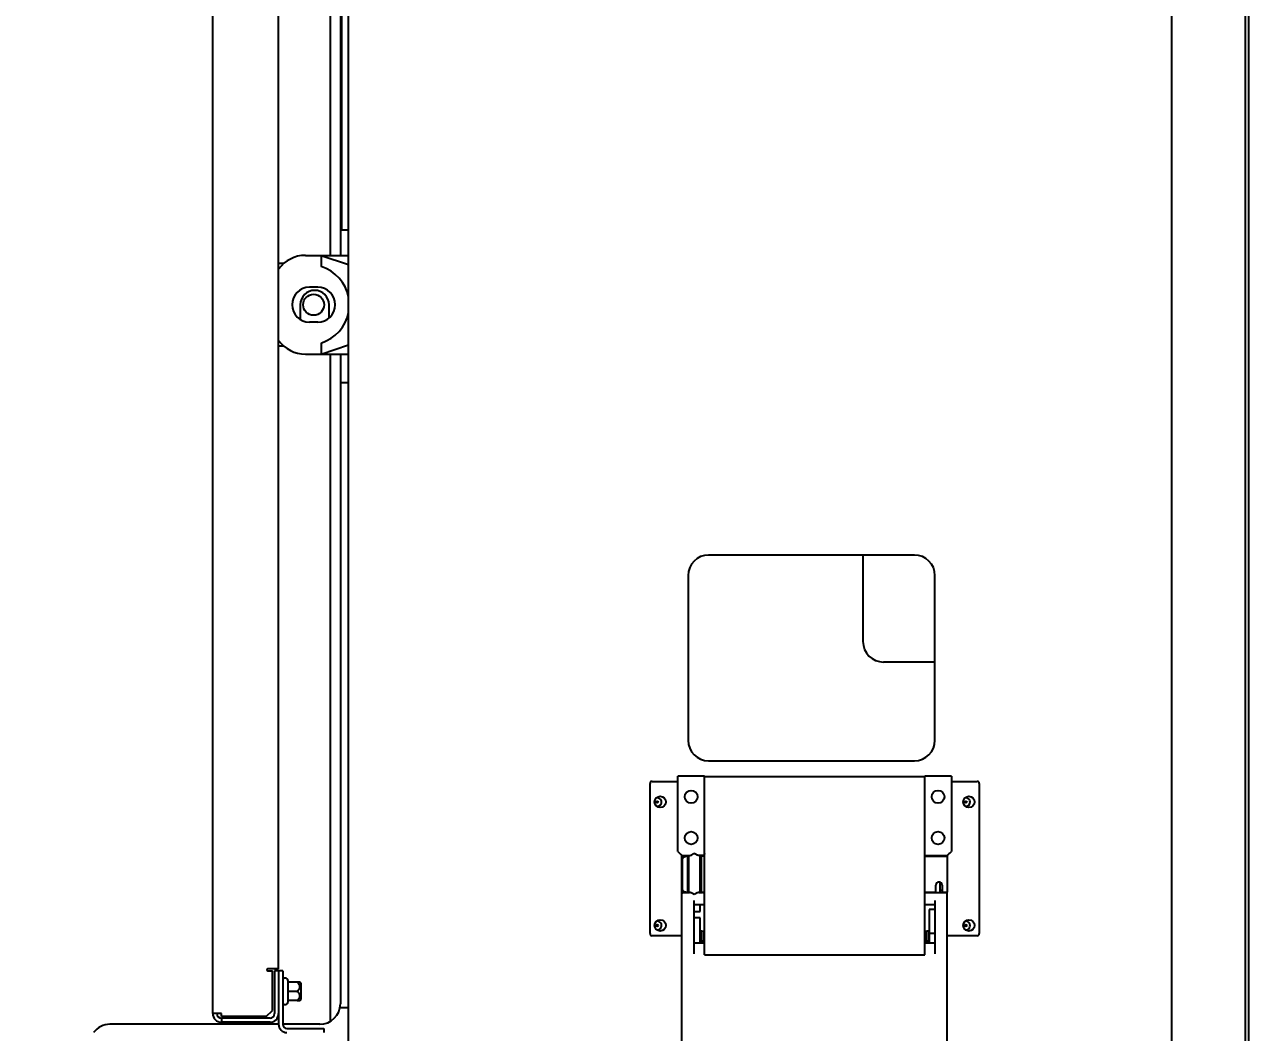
# Model space of a CAD drawing. Header units: inches. Extents: x -347369 to -260369, y 119522 to 149869.
# Drawn here: x -283444 to -282849, y 137575 to 138064 of the extents above; entities that cross this region are included whole.
import ezdxf

# ---------------------------------------------------------------- set-up
doc = ezdxf.new("R2010")
doc.units = ezdxf.units.IN
doc.header["$LTSCALE"] = 300
doc.layers.add('MACCHINA', color=40, linetype='Continuous')
doc.layers.add('QUOTE', color=7, linetype='Continuous')
doc.styles.get("Standard").update_dxf_attribs({"font": 'romans.shx'})
doc.dimstyles.new('sc1a100', dxfattribs={"dimscale": 100, "dimtxt": 3, "dimasz": 3, "dimexe": 0, "dimexo": 0, "dimgap": 1, "dimtad": 1, "dimzin": 12, "dimdsep": 46, "dimtxsty": 'Standard', "dimblk": 'CLOSEDBLANK', "dimcen": 1, "dimclrd": 253, "dimclre": 253, "dimclrt": 2, "dimadec": 0, "dimazin": 3, "dimtfac": 1, "dimtmove": 0, "dimatfit": 1, "dimldrblk": 'CLOSEDBLANK', "dimfxl": 1, "dimtolj": 1, "dimtzin": 0, "dimarcsym": 0})

# ---------------------------------------------------------------- blocks, each defined once
blk = doc.blocks.new('_ClosedBlank')
at = {"color": 0, "linetype": 'ByBlock', "lineweight": -2}
for p, q in [((-1, 0.1667), (0, 0)), ((-1, 0.1667), (-1, -0.1667)), ((0, 0), (-1, -0.1667))]:
    blk.add_line(p, q, dxfattribs=at)
blk = doc.blocks.new('*D37')
at = {"layer": 'Defpoints', "color": 0, "transparency": 16777216}
for p in [(-285230.17, 140399.66), (-286220.12, 139989.61), (-283462.4, 137231.89), (-285230.17, 136499.66), (-284473.38, 136175.3)]:
    blk.add_point(p, dxfattribs=at)
at = {"layer": 'QUOTE', "color": 253, "lineweight": -2, "transparency": 16777216}
for p, q in [((-283462.4, 137231.89), (-283162.59, 136932.08)), ((-285230.17, 136499.66), (-285230.17, 136075.67))]:
    blk.add_line(p, q, dxfattribs=at)
blk.add_arc((-285230.17, 138999.66), 2923.99, 275.8811, 309.1189, dxfattribs=at)
at = {"layer": 'QUOTE', "color": 253, "lineweight": -2, "transparency": 16777216, "xscale": 300, "yscale": 300, "zscale": 300}
for p, rotation in [((-283162.59, 136932.08), 42.0594481817856), ((-285230.17, 136075.67), 182.9405518182139)]:
    blk.add_blockref('_ClosedBlank', p, dxfattribs=dict(at, rotation=rotation))
at = {"layer": 'QUOTE', "color": 2, "transparency": 16777216, "insert": (-284206.88, 136529.21), "char_height": 300, "attachment_point": 5, "rotation": 22.5}
blk.add_mtext('\\A1;45°', dxfattribs=at)
blk = doc.blocks.new('A$C27be3406')
at = {"layer": 'MACCHINA'}
for p, q in [((-1022, -1415.8), (-1022, 380.5)), ((-990, -1394), (-990, 380.5)), ((-956, -1866.5), (-956, 380.5)), ((-556, 158), (-556, -1702)), ((-520, -1702), (-520, 158)), ((-518.6, 158), (-518.6, -1702)), ((-965, 56.4), (-965, -1047.4)), ((-960, 56.4), (-960, -1047.4)), ((-959.5, -65), (-959.5, -1035)), ((-959.5, -1034.1), (-960, -1034.1)), ((-959.5, -1035), (-956, -1035)), ((-987.58, -1051.4), (-990, -1051.4)), ((-977, -1047.4), (-956, -1047.4)), ((-969.32, -1047.4), (-956, -1051.89)), ((-969.32, -1047.4), (-969.32, -1052.81)), ((-971, -1062.9), (-975, -1062.9)), ((-979.5, -1071.4), (-979.5, -1078.61)), ((-965.5, -1077.88), (-965.5, -1071.4)), ((-971, -1079.9), (-975, -1079.9)), ((-990, -1091.4), (-987.58, -1091.4)), ((-969.32, -1089.99), (-969.32, -1095.4)), ((-969.32, -1095.4), (-956, -1090.91)), ((-977, -1095.4), (-956, -1095.4)), ((-965, -1095.4), (-965, -1419.66)), ((-960, -1095.4), (-960, -1411)), ((-960, -1109.1), (-956, -1109.1)), ((-681, -1193), (-781, -1193)), ((-706, -1193), (-706, -1235)), ((-791, -1203), (-791, -1283)), ((-671, -1283), (-671, -1203)), ((-671, -1245), (-696, -1245)), ((-781, -1293), (-681, -1293)), ((-796, -1336.97), (-796, -1300.47)), ((-783, -1300.47), (-796, -1300.47)), ((-783, -1387.32), (-783, -1300.47)), ((-783, -1300.62), (-676, -1300.62)), ((-663, -1300.47), (-676, -1300.47)), ((-676, -1300.62), (-676, -1300.47)), ((-676, -1387.32), (-676, -1300.62)), ((-663, -1300.47), (-663, -1336.97)), ((-809.5, -1376.97), (-809.5, -1303.97)), ((-808.5, -1302.97), (-796, -1302.97)), ((-663, -1302.97), (-650.5, -1302.97)), ((-649.5, -1303.97), (-649.5, -1376.97)), ((-796, -1336.97), (-795, -1337.97)), ((-664, -1337.97), (-663, -1336.97)), ((-794, -1338.97), (-790.24, -1338.97)), ((-794, -1356.87), (-794, -1338.97)), ((-793.66, -1355.37), (-793.66, -1340.87)), ((-790.8, -1339.37), (-792.5, -1339.37)), ((-791.33, -1339.37), (-791.33, -1356.87)), ((-791, -1338.97), (-791, -1339.37)), ((-790.8, -1339.37), (-790.8, -1356.87)), ((-784, -1338.97), (-785.76, -1338.97)), ((-785.2, -1356.87), (-785.2, -1339.37)), ((-783, -1339.37), (-785.2, -1339.37)), ((-785, -1339.37), (-785, -1338.97)), ((-784.67, -1339.37), (-784.67, -1356.87)), ((-676, -1338.97), (-665, -1338.97)), ((-676, -1339.37), (-665, -1339.37)), ((-675, -1338.97), (-675, -1339.37)), ((-673.53, -1339.37), (-673.53, -1338.97)), ((-670.5, -1339.37), (-670.5, -1338.97)), ((-668.5, -1339.37), (-668.5, -1338.97)), ((-665, -1338.97), (-665, -1356.87)), ((-670.5, -1356.97), (-670.5, -1353.37)), ((-668.5, -1351.97), (-669.53, -1351.97)), ((-669.5, -1351.96), (-669.5, -1351.97)), ((-668.5, -1356.97), (-668.5, -1351.97)), ((-668.5, -1355.85), (-667.7, -1355.85)), ((-667.5, -1353.37), (-667.5, -1356.87)), ((-794, -1702), (-794, -1357.97)), ((-793, -1356.97), (-790.24, -1356.97)), ((-792.5, -1356.87), (-790.8, -1356.87)), ((-791, -1356.87), (-791, -1356.97)), ((-788, -1386.82), (-788, -1360.86)), ((-785.76, -1356.97), (-784, -1356.97)), ((-785.2, -1356.87), (-783, -1356.87)), ((-785, -1356.97), (-785, -1356.87)), ((-676, -1356.87), (-670.5, -1356.87)), ((-676, -1356.97), (-665, -1356.97)), ((-675, -1356.87), (-675, -1356.97)), ((-673.53, -1356.97), (-673.53, -1356.87)), ((-671, -1360.86), (-671, -1386.82)), ((-667.5, -1356.87), (-665, -1356.87)), ((-665, -1702), (-665, -1356.97)), ((-788, -1362.86), (-783, -1362.86)), ((-788, -1366.22), (-785.2, -1366.22)), ((-785.2, -1366.22), (-785.2, -1362.86)), ((-676, -1362.86), (-671, -1362.86)), ((-671, -1365.22), (-673.8, -1365.22)), ((-673.8, -1365.22), (-673.8, -1381.47)), ((-785.2, -1369.22), (-788, -1369.22)), ((-785.2, -1381.47), (-785.2, -1369.22)), ((-794, -1377.97), (-808.5, -1377.97)), ((-785.04, -1376.07), (-785.2, -1376.07)), ((-784.69, -1375.72), (-785.04, -1376.07)), ((-785.04, -1380.47), (-785.04, -1376.07)), ((-784.29, -1375.72), (-784.69, -1375.72)), ((-784.69, -1380.47), (-784.69, -1375.72)), ((-783, -1377.97), (-783.49, -1377.97)), ((-675.51, -1377.97), (-676, -1377.97)), ((-674.31, -1375.72), (-674.71, -1375.72)), ((-673.96, -1376.07), (-674.31, -1375.72)), ((-674.31, -1375.72), (-674.31, -1380.47)), ((-673.8, -1376.07), (-673.96, -1376.07)), ((-673.96, -1376.07), (-673.96, -1380.47)), ((-673.8, -1376.72), (-671, -1376.72)), ((-650.5, -1377.97), (-665, -1377.97)), ((-788, -1381.47), (-783, -1381.47)), ((-785.2, -1380.47), (-785.04, -1380.47)), ((-784.69, -1380.47), (-784.29, -1380.47)), ((-676, -1381.47), (-671, -1381.47)), ((-674.71, -1380.47), (-674.31, -1380.47)), ((-673.96, -1380.47), (-673.8, -1380.47)), ((-783, -1387.32), (-676, -1387.32)), ((-990, -1394), (-995.2, -1394)), ((-995.2, -1395), (-993, -1395)), ((-993, -1414.3), (-993, -1395)), ((-992, -1395), (-992, -1415.8)), ((-988, -1395), (-992, -1395)), ((-990, -1395), (-990, -1421)), ((-988, -1395), (-988, -1421)), ((-985.5, -1399.8), (-985.5, -1410.2)), ((-981, -1400.5), (-985.5, -1400.5)), ((-979, -1400.96), (-979.79, -1400.5)), ((-979, -1409.04), (-979, -1400.96)), ((-981, -1405), (-985.5, -1405)), ((-981, -1409.5), (-985.5, -1409.5)), ((-979.79, -1409.5), (-979, -1409.04)), ((-1017.8, -1415.8), (-1022, -1415.8)), ((-1017.8, -1417.3), (-1017.8, -1415.8)), ((-996, -1417.3), (-993, -1414.3)), ((-956, -1413), (-960.2, -1413)), ((-990, -1421), (-1072, -1421)), ((-996, -1417.3), (-1017.8, -1417.3)), ((-1017.8, -1418), (-1017.8, -1420)), ((-994.2, -1418), (-1017.8, -1418)), ((-994.2, -1420), (-1017.8, -1420)), ((-970, -1421), (-988, -1421)), ((-986, -1423), (-968, -1423)), ((-968, -1423), (-968, -1425))]:
    blk.add_line(p, q, dxfattribs=at)
for centre, radius in [((-973, -1071.4), 5.1), ((-789.5, -1310.47), 3.1), ((-669.5, -1310.47), 3.1), ((-804.5, -1312.97), 2.75), ((-806, -1313), 0.436), ((-654.5, -1312.97), 2.75), ((-656, -1313), 0.436), ((-789.5, -1330.47), 3.1), ((-669.5, -1330.47), 3.1), ((-804.5, -1372.97), 2.75), ((-806, -1373), 0.436), ((-654.5, -1372.97), 2.75), ((-656, -1373), 0.436)]:
    blk.add_circle(centre, radius, dxfattribs=at)
for centre, radius, start, end in [((-977, -1063.4), 16, 90, 144.34093), ((-975, -1071.4), 8.5, 90, 270), ((-972.5, -1071.4), 7, 0, 180), ((-971, -1071.4), 8.5, 270, 90), ((-977, -1079.4), 16, 215.65907, 270), ((-781, -1203), 10, 90, 180), ((-681, -1203), 10, 0, 90), ((-696, -1235), 10, 180, 270), ((-781, -1283), 10, 180, 270), ((-681, -1283), 10, 270, 0), ((-808.5, -1303.97), 1, 90, 180), ((-650.5, -1303.97), 1, 0, 90), ((-806, -1313), 2.1, 262.90008, 99.35273), ((-656, -1313), 2.1, 262.89988, 99.35292), ((-792.5, -1340.87), 1.5, 90, 180), ((-792.5, -1355.37), 1.5, 180, 270), ((-669, -1353.37), 1.5, 0, 180), ((-806, -1373), 2.1, 262.89833, 99.35447), ((-656, -1373), 2.1, 262.90012, 99.35269), ((-808.5, -1376.97), 1, 180, 270), ((-784.29, -1376.52), 0.8, 0, 90), ((-674.71, -1376.52), 0.8, 90, 180), ((-650.5, -1376.97), 1, 270, 0), ((-995.2, -1394.5), 0.5, 90, 270), ((-986.75, -1399.8), 1.25, 0, 180), ((-1017.8, -1415.8), 4.2, 180, 270), ((-1017.8, -1415.8), 2.2, 180, 270), ((-994.2, -1415.8), 2.2, 270, 0), ((-994.2, -1415.8), 4.2, 270, 0), ((-986.75, -1410.2), 1.25, 180, 0), ((-970, -1411), 10, 270, 359.8175), ((-1072, -1431), 10, 90, 143.1301), ((-986, -1421), 4, 180, 270), ((-986, -1421), 2, 180, 270)]:
    blk.add_arc(centre, radius, start, end, dxfattribs=at)
for start_param, end_param in [(0.192983, 1.241251), (5.041934, 6.090202)]:
    blk.add_ellipse((-975.87, -1071.4), major_axis=(20.24, 0), ratio=0.970681, start_param=start_param, end_param=end_param, dxfattribs=at)
for points, knots in [([(-794, -1338.97), (-794.01, -1338.96), (-794.03, -1338.95), (-794.16, -1338.81), (-794.38, -1338.59), (-794.67, -1338.3), (-794.89, -1338.08), (-795, -1337.97)], [0, 0, 0, 0, 0.1467542, 0.3161257, 0.5102478, 0.7577933, 1, 1, 1, 1]), ([(-790.24, -1338.97), (-790.12, -1338.96), (-789.8, -1338.92), (-789.1, -1338.6), (-788.46, -1338.24), (-788.06, -1338.01), (-788, -1337.97), (-788, -1337.97)], [0, 0, 0, 0, 0.184958, 0.491023, 0.927505, 0.995992, 1, 1, 1, 1]), ([(-785.76, -1338.97), (-785.93, -1338.95), (-786.26, -1338.9), (-787.01, -1338.54), (-787.6, -1338.2), (-788, -1337.97)], [0, 0, 0, 0, 0.251076, 0.501444, 1, 1, 1, 1]), ([(-783, -1337.97), (-783.01, -1338.06), (-783.03, -1338.27), (-783.16, -1338.54), (-783.38, -1338.78), (-783.67, -1338.94), (-783.89, -1338.96), (-784, -1338.97)], [0, 0, 0, 0, 0.146754, 0.316126, 0.510248, 0.757793, 1, 1, 1, 1]), ([(-664, -1337.97), (-664.14, -1338.11), (-664.42, -1338.39), (-664.73, -1338.7), (-664.9, -1338.87), (-664.99, -1338.96), (-665, -1338.97), (-665, -1338.97)], [0, 0, 0, 0, 0.31012, 0.616121, 0.758896, 0.886022, 1, 1, 1, 1]), ([(-793.32, -1339.65), (-793.35, -1339.62), (-793.52, -1339.45), (-793.73, -1339.24), (-793.9, -1339.07), (-793.99, -1338.99), (-794, -1338.98), (-794, -1338.97)], [0, 0, 0, 0, 0.093491, 0.495579, 0.683187, 0.850232, 1, 1, 1, 1]), ([(-793.66, -1340.87), (-793.65, -1340.77), (-793.64, -1340.57), (-793.53, -1340.27), (-793.38, -1340.01), (-793.1, -1339.71), (-792.65, -1339.43), (-792.24, -1339.39), (-792.03, -1339.37)], [0, 0, 0, 0, 0.125035, 0.250492, 0.375649, 0.500724, 0.749948, 1, 1, 1, 1]), ([(-794, -1357.97), (-794, -1357.94), (-794, -1357.86), (-794, -1357.32), (-794, -1356.65), (-794, -1356.19), (-794, -1355.97)], [0, 0, 0, 0, 0.271194, 0.561835, 0.788491, 1, 1, 1, 1]), ([(-792.03, -1356.87), (-792.24, -1356.86), (-792.65, -1356.82), (-793.1, -1356.54), (-793.38, -1356.24), (-793.53, -1355.98), (-793.64, -1355.68), (-793.65, -1355.48), (-793.66, -1355.37)], [0, 0, 0, 0, 0.249557, 0.498576, 0.623405, 0.748939, 0.874156, 1, 1, 1, 1]), ([(-667.5, -1356.04), (-667.5, -1356.02), (-667.51, -1355.98), (-667.54, -1355.92), (-667.57, -1355.89), (-667.61, -1355.87), (-667.65, -1355.85), (-667.68, -1355.85), (-667.7, -1355.85)], [0, 0, 0, 0, 0.250175, 0.498272, 0.627856, 0.748923, 0.876455, 1, 1, 1, 1]), ([(-794, -1357.97), (-793.99, -1357.88), (-793.97, -1357.68), (-793.84, -1357.4), (-793.62, -1357.16), (-793.33, -1357), (-793.11, -1356.98), (-793, -1356.97)], [0, 0, 0, 0, 0.146754, 0.316126, 0.510248, 0.757793, 1, 1, 1, 1]), ([(-788, -1357.97), (-788.4, -1357.74), (-788.99, -1357.4), (-789.74, -1357.05), (-790.07, -1357), (-790.24, -1356.97)], [0, 0, 0, 0, 0.498562, 0.748927, 1, 1, 1, 1]), ([(-785.76, -1356.97), (-785.93, -1357), (-786.26, -1357.05), (-787.01, -1357.4), (-787.6, -1357.74), (-788, -1357.97)], [0, 0, 0, 0, 0.251076, 0.501444, 1, 1, 1, 1]), ([(-783, -1357.97), (-783.01, -1357.88), (-783.03, -1357.68), (-783.16, -1357.4), (-783.38, -1357.16), (-783.67, -1357), (-783.89, -1356.98), (-784, -1356.97)], [0, 0, 0, 0, 0.146754, 0.316126, 0.510248, 0.757793, 1, 1, 1, 1]), ([(-783.49, -1380.47), (-783.49, -1379.88), (-783.49, -1378.66), (-783.49, -1377.39), (-783.49, -1376.65), (-783.49, -1376.56), (-783.49, -1376.52)], [0, 0, 0, 0, 0.274169, 0.561437, 0.780909, 1, 1, 1, 1]), ([(-675.51, -1376.52), (-675.51, -1376.59), (-675.51, -1376.73), (-675.51, -1377.74), (-675.51, -1379.04), (-675.51, -1380), (-675.51, -1380.47)], [0, 0, 0, 0, 0.274169, 0.561437, 0.780909, 1, 1, 1, 1]), ([(-785.04, -1380.47), (-784.98, -1380.47), (-784.86, -1380.47), (-784.75, -1380.47), (-784.69, -1380.47)], [0, 0, 0, 0, 0.56, 1, 1, 1, 1]), ([(-784.29, -1380.47), (-784.24, -1380.47), (-784.14, -1380.47), (-783.93, -1380.47), (-783.71, -1380.47), (-783.53, -1380.47), (-783.51, -1380.47), (-783.49, -1380.47)], [0, 0, 0, 0, 0.125617, 0.250949, 0.500408, 0.749365, 1, 1, 1, 1]), ([(-675.51, -1380.47), (-675.49, -1380.47), (-675.47, -1380.47), (-675.29, -1380.47), (-675.07, -1380.47), (-674.86, -1380.47), (-674.76, -1380.47), (-674.71, -1380.47)], [0, 0, 0, 0, 0.249798, 0.499336, 0.748412, 0.874955, 1, 1, 1, 1]), ([(-674.31, -1380.47), (-674.24, -1380.47), (-674.12, -1380.47), (-674.01, -1380.47), (-673.96, -1380.47)], [0, 0, 0, 0, 0.56, 1, 1, 1, 1]), ([(-981, -1400.5), (-980.77, -1400.75), (-980.3, -1401.25), (-979.84, -1402.09), (-979.75, -1402.95), (-980.05, -1403.9), (-980.56, -1404.55), (-980.95, -1404.95), (-981, -1405)], [0, 0, 0, 0, 0.189025, 0.384261, 0.538985, 0.693556, 0.958087, 1, 1, 1, 1]), ([(-979.82, -1400.5), (-979.83, -1400.5), (-979.86, -1400.5), (-980.36, -1400.5), (-980.81, -1400.5), (-981, -1400.5)], [0, 0, 0, 0, 0.260642, 0.687418, 1, 1, 1, 1]), ([(-981, -1405), (-980.64, -1405.4), (-980.07, -1406.02), (-979.74, -1407.07), (-979.86, -1408), (-980.35, -1408.81), (-980.81, -1409.3), (-981, -1409.5)], [0, 0, 0, 0, 0.29957, 0.463941, 0.629185, 0.843228, 1, 1, 1, 1]), ([(-981, -1409.5), (-980.65, -1409.5), (-980.1, -1409.5), (-979.76, -1409.5), (-979.81, -1409.5), (-979.82, -1409.5)], [0, 0, 0, 0, 0.600986, 0.930742, 1, 1, 1, 1])]:
    blk.add_open_spline(points, degree=3, knots=knots, dxfattribs=at)

msp = doc.modelspace()

# ---------------------------------------------------------------- block references
at = {"layer": 'QUOTE'}
msp.add_blockref('A$C27be3406', (-282330.166, 138999.656), dxfattribs=at)

# ---------------------------------------------------------------- dimensions: what is measured, and where the dimension line sits
dim = msp.add_angular_dim_2l(base=(-284473.382, 136175.299), line1=((-285230.166, 136499.656), (-285230.166, 140399.656)), line2=((-283462.399, 137231.889), (-286220.116, 139989.605)), dimstyle='sc1a100', dxfattribs=at)
dim.commit()
dim.dimension.update_dxf_attribs({"geometry": '*D37', "text_midpoint": (-284206.875, 136529.212)})

doc.saveas('drawing.dxf')
